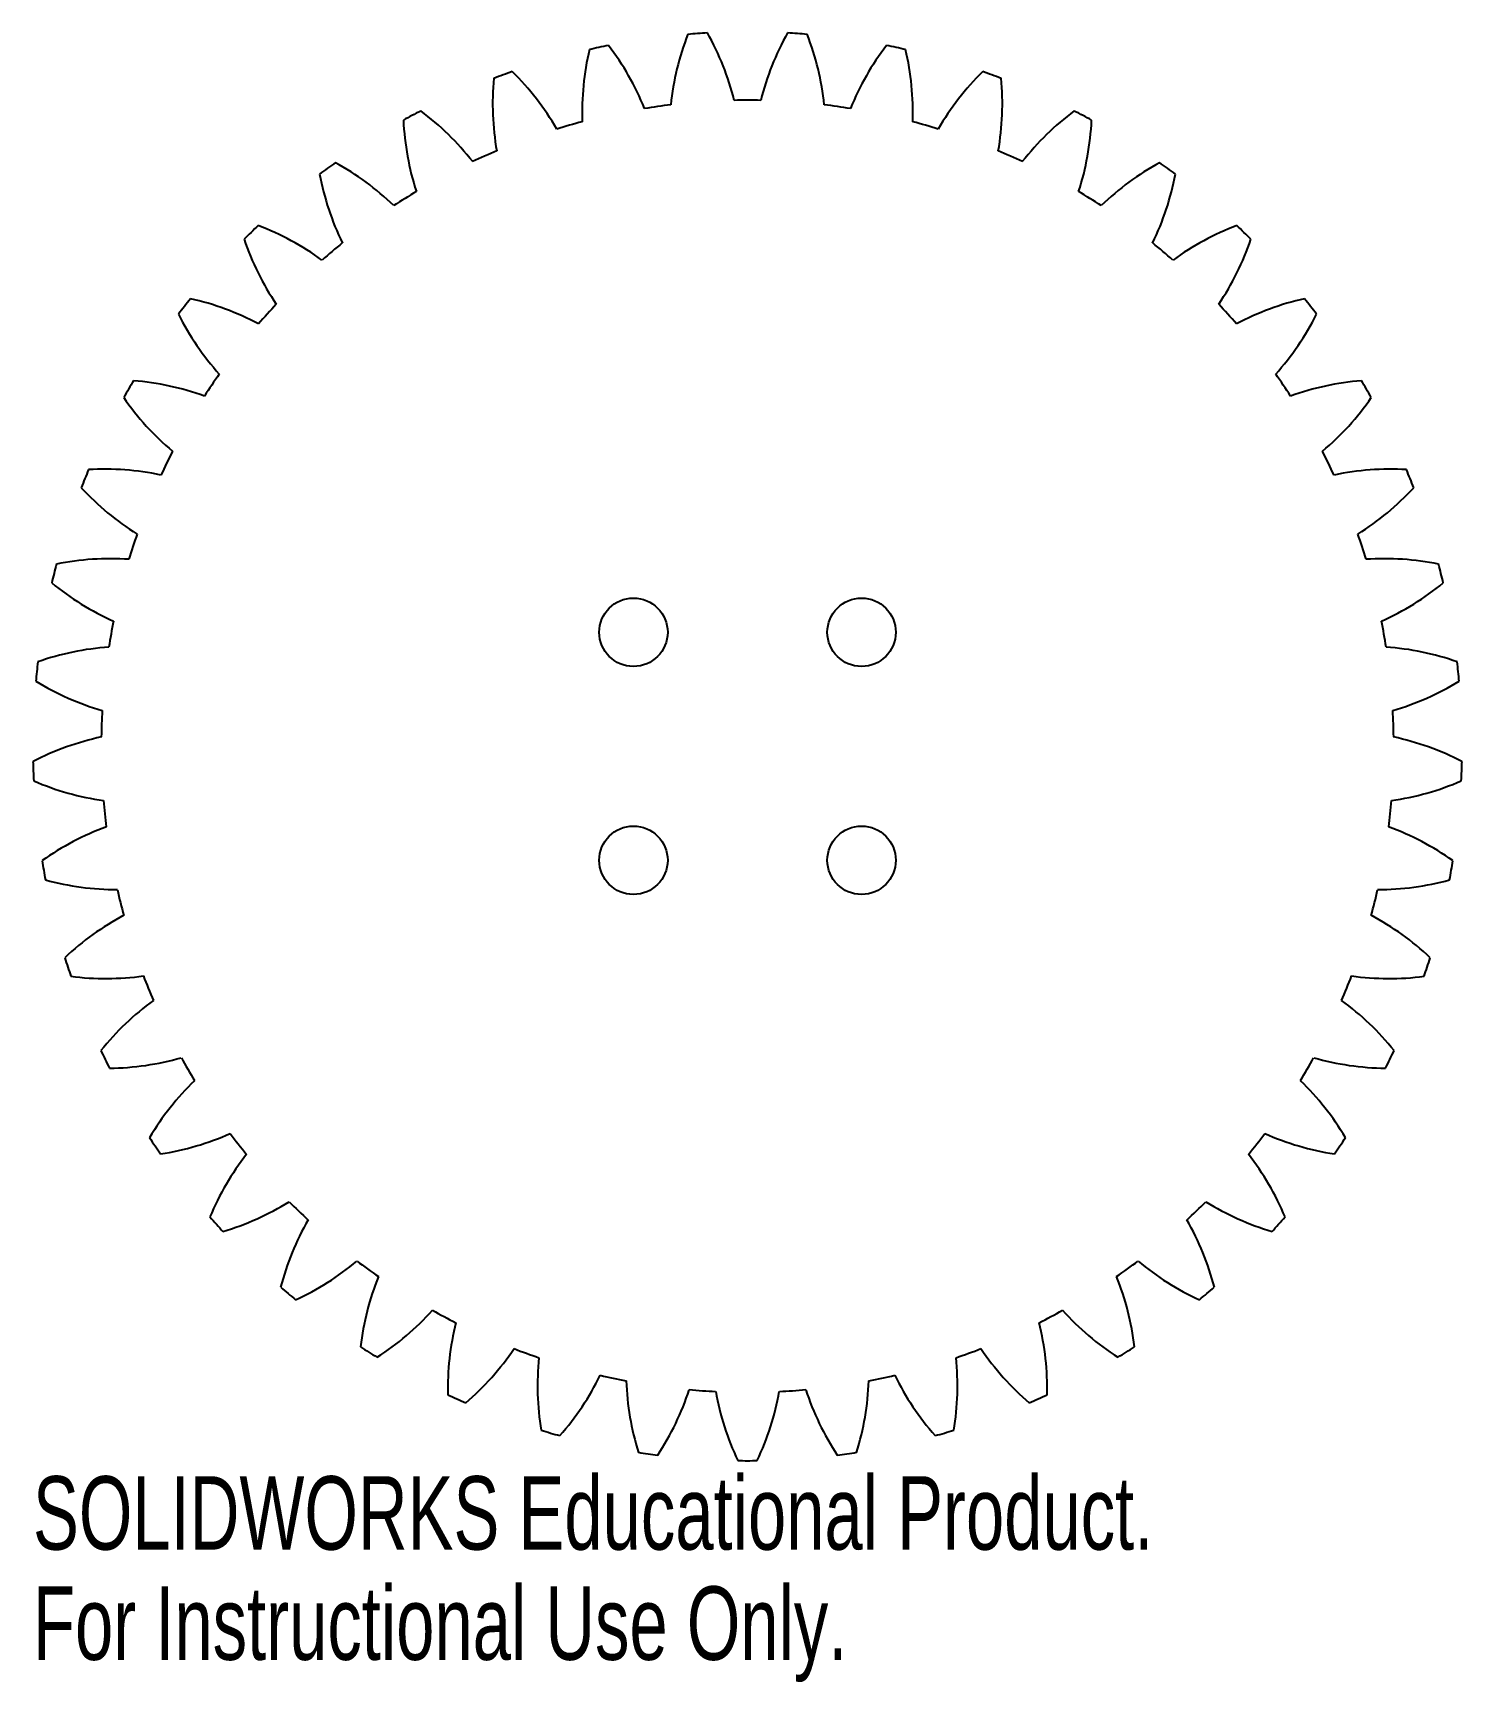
# Model space of a CAD drawing. Header units: millimetres. Extents: x -47 to 47, y -62 to 47.
import ezdxf

# ---------------------------------------------------------------- set-up
doc = ezdxf.new("R2010")
doc.units = ezdxf.units.MM
doc.styles.add('SLDTEXTSTYLE0', font='TXT', dxfattribs={"width": 0.7})

msp = doc.modelspace()

# ---------------------------------------------------------------- linework, layer by layer
at = {"color": 7, "linetype": 'Continuous', "lineweight": 25}
for centre in [(-7.5, 7.5), (7.5, 7.5), (-7.5, -7.5), (7.5, -7.5)]:
    msp.add_circle(centre, 2.25, dxfattribs=at)
for centre, radius, start, end in [((12.85, 40.29), 18, 158.6646, 173.9078), ((0, 0), 47, 93.2164, 94.7836), ((-18.33, 38.11), 18, 14.0922, 29.3354), ((18.33, 38.11), 18, 150.6646, 165.9078), ((0, 0), 47, 85.2164, 86.7836), ((-12.85, 40.29), 18, 6.0922, 21.3354), ((7.12, 41.68), 18, 166.6646, 181.9078), ((0, 0), 47, 101.2164, 102.7836), ((-23.45, 35.19), 18, 22.0922, 37.3354), ((23.45, 35.19), 18, 142.6646, 157.9078), ((0, 0), 47, 77.2164, 78.7836), ((-7.12, 41.68), 18, 358.0922, 13.3354), ((1.24, 42.27), 18, 174.6646, 189.9078), ((0, 0), 47, 109.2164, 110.7836), ((-28.12, 31.58), 18, 30.0922, 45.3354), ((28.12, 31.58), 18, 134.6646, 149.9078), ((0, 0), 47, 69.2164, 70.7836), ((-1.24, 42.27), 18, 350.0922, 5.3354), ((0, 0), 42.5, 88.8263, 91.1737), ((0, 0), 47, 117.2164, 118.7836), ((-32.24, 27.36), 18, 38.0922, 53.3354), ((0, 0), 42.5, 96.8263, 99.1737), ((0, 0), 42.5, 80.8263, 83.1737), ((32.24, 27.36), 18, 126.6646, 141.9078), ((0, 0), 47, 61.2164, 62.7836), ((-4.65, 42.03), 18, 182.6646, 197.9078), ((0, 0), 42.5, 104.8263, 107.1737), ((0, 0), 42.5, 72.8263, 75.1737), ((4.65, 42.03), 18, 342.0922, 357.3354), ((0, 0), 42.5, 112.8263, 115.1737), ((0, 0), 42.5, 64.8263, 67.1737), ((0, 0), 47, 125.2164, 126.7836), ((-35.74, 22.6), 18, 46.0922, 61.3354), ((35.74, 22.6), 18, 118.6646, 133.9078), ((0, 0), 47, 53.2164, 54.7836), ((-10.45, 40.97), 18, 190.6646, 205.9078), ((10.45, 40.97), 18, 334.0922, 349.3354), ((0, 0), 42.5, 120.8263, 123.1737), ((0, 0), 42.5, 56.8263, 59.1737), ((0, 0), 47, 133.2164, 134.7836), ((-38.54, 17.41), 18, 54.0922, 69.3354), ((38.54, 17.41), 18, 110.6646, 125.9078), ((0, 0), 47, 45.2164, 46.7836), ((-16.05, 39.12), 18, 198.6646, 213.9078), ((0, 0), 42.5, 128.8263, 131.1737), ((0, 0), 42.5, 48.8263, 51.1737), ((16.05, 39.12), 18, 326.0922, 341.3354), ((0, 0), 47, 141.2164, 142.7836), ((-40.58, 11.88), 18, 62.0922, 77.3354), ((40.58, 11.88), 18, 102.6646, 117.9078), ((0, 0), 47, 37.2164, 38.7836), ((-21.34, 36.5), 18, 206.6646, 221.9078), ((0, 0), 42.5, 136.8263, 139.1737), ((0, 0), 42.5, 40.8263, 43.1737), ((21.34, 36.5), 18, 318.0922, 333.3354), ((0, 0), 47, 149.2164, 150.7836), ((-41.84, 6.11), 18, 70.0922, 85.3354), ((0, 0), 42.5, 144.8263, 147.1737), ((0, 0), 42.5, 32.8263, 35.1737), ((41.84, 6.11), 18, 94.6646, 109.9078), ((0, 0), 47, 29.2164, 30.7836), ((-26.22, 33.18), 18, 214.6646, 229.9078), ((26.22, 33.18), 18, 310.0922, 325.3354), ((0, 0), 42.5, 152.8263, 155.1737), ((0, 0), 42.5, 24.8263, 27.1737), ((0, 0), 47, 157.2164, 158.7836), ((-42.29, 0.23), 18, 78.0922, 93.3354), ((42.29, 0.23), 18, 86.6646, 101.9078), ((0, 0), 47, 21.2164, 22.7836), ((-30.58, 29.21), 18, 222.6646, 237.9078), ((30.58, 29.21), 18, 302.0922, 317.3354), ((0, 0), 42.5, 160.8263, 163.1737), ((0, 0), 42.5, 16.8263, 19.1737), ((0, 0), 47, 165.2164, 166.7836), ((-41.91, -5.66), 18, 86.0922, 101.3354), ((41.91, -5.66), 18, 78.6646, 93.9078), ((0, 0), 47, 13.2164, 14.7836), ((-34.35, 24.67), 18, 230.6646, 245.9078), ((34.35, 24.67), 18, 294.0922, 309.3354), ((0, 0), 42.5, 168.8263, 171.1737), ((0, 0), 42.5, 8.8263, 11.1737), ((-40.71, -11.43), 18, 94.0922, 109.3354), ((40.71, -11.43), 18, 70.6646, 85.9078), ((0, 0), 47, 173.2164, 174.7836), ((0, 0), 47, 5.2164, 6.7836), ((-37.44, 19.65), 18, 238.6646, 253.9078), ((37.44, 19.65), 18, 286.0922, 301.3354), ((0, 0), 42.5, 176.8263, 179.1737), ((0, 0), 42.5, 0.8263, 3.1737), ((-38.72, -16.99), 18, 102.0922, 117.3354), ((38.72, -16.99), 18, 62.6646, 77.9078), ((0, 0), 47, 181.2164, 182.7836), ((0, 0), 47, 357.2164, 358.7836), ((-39.81, 14.25), 18, 246.6646, 261.9078), ((39.81, 14.25), 18, 278.0922, 293.3354), ((0, 0), 42.5, 184.8263, 187.1737), ((0, 0), 42.5, 352.8263, 355.1737), ((-35.98, -22.21), 18, 110.0922, 125.3354), ((35.98, -22.21), 18, 54.6646, 69.9078), ((0, 0), 47, 189.2164, 190.7836), ((0, 0), 47, 349.2164, 350.7836), ((-41.41, 8.57), 18, 254.6646, 269.9078), ((0, 0), 42.5, 192.8263, 195.1737), ((0, 0), 42.5, 344.8263, 347.1737), ((41.41, 8.57), 18, 270.0922, 285.3354), ((-32.54, -27), 18, 118.0922, 133.3354), ((32.54, -27), 18, 46.6646, 61.9078), ((0, 0), 47, 197.2164, 198.7836), ((0, 0), 47, 341.2164, 342.7836), ((-42.2, 2.72), 18, 262.6646, 277.9078), ((0, 0), 42.5, 200.8263, 203.1737), ((0, 0), 42.5, 336.8263, 339.1737), ((42.2, 2.72), 18, 262.0922, 277.3354), ((-28.47, -31.27), 18, 126.0922, 141.3354), ((28.47, -31.27), 18, 38.6646, 53.9078), ((0, 0), 47, 205.2164, 206.7836), ((-42.17, -3.18), 18, 270.6646, 285.9078), ((0, 0), 42.5, 208.8263, 211.1737), ((0, 0), 42.5, 328.8263, 331.1737), ((42.17, -3.18), 18, 254.0922, 269.3354), ((0, 0), 47, 333.2164, 334.7836), ((-23.84, -34.93), 18, 134.0922, 149.3354), ((23.84, -34.93), 18, 30.6646, 45.9078), ((0, 0), 47, 213.2164, 214.7836), ((-41.31, -9.02), 18, 278.6646, 293.9078), ((0, 0), 42.5, 216.8263, 219.1737), ((0, 0), 42.5, 320.8263, 323.1737), ((41.31, -9.02), 18, 246.0922, 261.3354), ((0, 0), 47, 325.2164, 326.7836), ((-18.74, -37.9), 18, 142.0922, 157.3354), ((18.74, -37.9), 18, 22.6646, 37.9078), ((-39.66, -14.68), 18, 286.6646, 301.9078), ((0, 0), 42.5, 224.8263, 227.1737), ((0, 0), 42.5, 312.8263, 315.1737), ((39.66, -14.68), 18, 238.0922, 253.3354), ((0, 0), 47, 221.2164, 222.7836), ((-13.29, -40.14), 18, 150.0922, 165.3354), ((13.29, -40.14), 18, 14.6646, 29.9078), ((0, 0), 47, 317.2164, 318.7836), ((-37.23, -20.06), 18, 294.6646, 309.9078), ((0, 0), 42.5, 232.8263, 235.1737), ((0, 0), 42.5, 304.8263, 307.1737), ((37.23, -20.06), 18, 230.0922, 245.3354), ((0, 0), 47, 229.2164, 230.7836), ((-7.57, -41.6), 18, 158.0922, 173.3354), ((7.57, -41.6), 18, 6.6646, 21.9078), ((0, 0), 47, 309.2164, 310.7836), ((-34.07, -25.04), 18, 302.6646, 317.9078), ((0, 0), 42.5, 240.8263, 243.1737), ((-1.71, -42.25), 18, 166.0922, 181.3354), ((0, 0), 42.5, 296.8263, 299.1737), ((1.71, -42.25), 18, 358.6646, 13.9078), ((34.07, -25.04), 18, 222.0922, 237.3354), ((0, 0), 47, 237.2164, 238.7836), ((-30.26, -29.54), 18, 310.6646, 325.9078), ((0, 0), 42.5, 248.8263, 251.1737), ((0, 0), 42.5, 288.8263, 291.1737), ((30.26, -29.54), 18, 214.0922, 229.3354), ((0, 0), 47, 301.2164, 302.7836), ((4.19, -42.08), 18, 174.0922, 189.3354), ((-4.19, -42.08), 18, 350.6646, 5.9078), ((-25.85, -33.46), 18, 318.6646, 333.9078), ((0, 0), 42.5, 256.8263, 259.1737), ((10.01, -41.09), 18, 182.0922, 197.3354), ((-10.01, -41.09), 18, 342.6646, 357.9078), ((0, 0), 42.5, 280.8263, 283.1737), ((25.85, -33.46), 18, 206.0922, 221.3354), ((0, 0), 47, 245.2164, 246.7836), ((-20.94, -36.74), 18, 326.6646, 341.9078), ((0, 0), 42.5, 264.8263, 267.1737), ((15.63, -39.29), 18, 190.0922, 205.3354), ((-15.63, -39.29), 18, 334.6646, 349.9078), ((0, 0), 42.5, 272.8263, 275.1737), ((20.94, -36.74), 18, 198.0922, 213.3354), ((0, 0), 47, 293.2164, 294.7836), ((0, 0), 47, 253.2164, 254.7836), ((0, 0), 47, 285.2164, 286.7836), ((0, 0), 47, 261.2164, 262.7836), ((0, 0), 47, 277.2164, 278.7836), ((0, 0), 47, 269.2164, 270.7836)]:
    msp.add_arc(centre, radius, start, end, dxfattribs=at)

# ---------------------------------------------------------------- texts
at = {"color": 7, "linetype": 'Continuous', "char_height": 4.8336, "attachment_point": 1, "style": 'SLDTEXTSTYLE0'}
for s, insert in [('SOLIDWORKS Educational Product.', (-46.99, -48.02)), ('For Instructional Use Only.', (-46.99, -55.27))]:
    msp.add_mtext(s, dxfattribs=dict(at, insert=insert))

doc.saveas('drawing.dxf')
